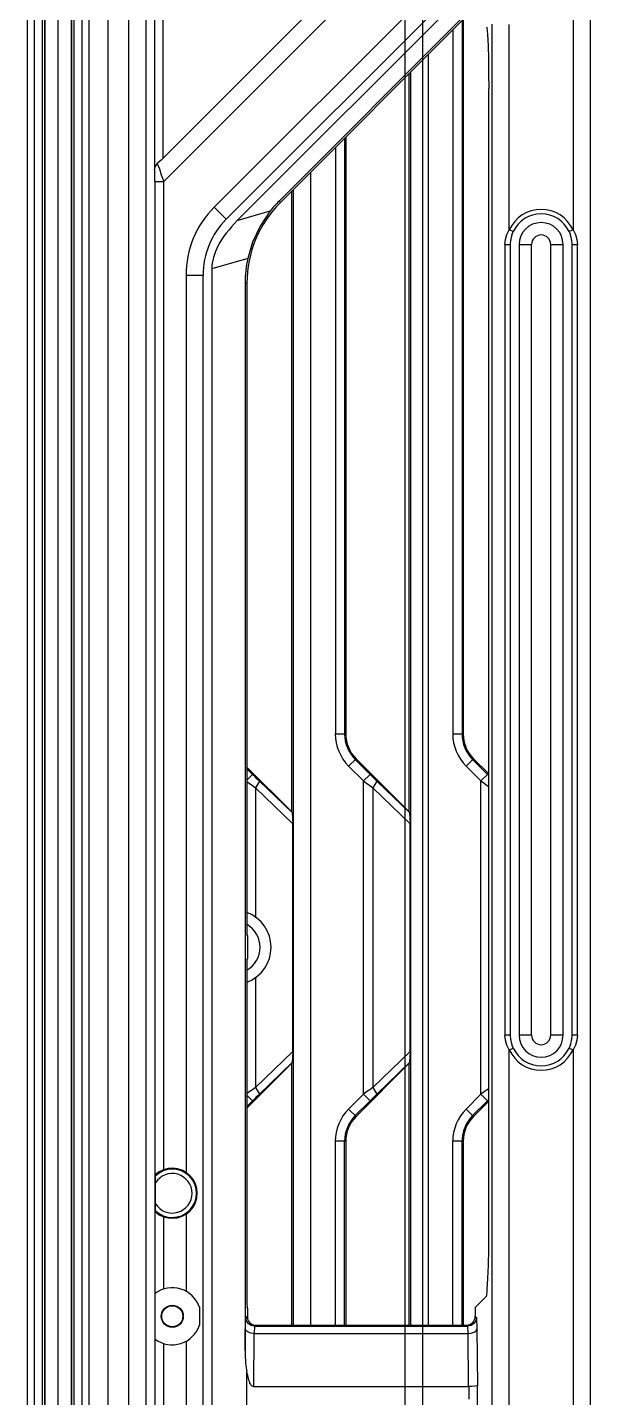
# Model space of a CAD drawing. Header units: millimetres. Extents: x -3132 to 28633, y 682 to 5849.
# Drawn here: x 23557.4 to 23621.5, y 2589.5 to 2745.4 of the extents above; entities that cross this region are included whole.
import ezdxf

# ---------------------------------------------------------------- set-up
doc = ezdxf.new("R2010")
doc.units = ezdxf.units.MM

# ---------------------------------------------------------------- blocks, each defined once
blk = doc.blocks.new('rtjg')
at = {"linetype": 'Continuous'}
for p, q in [((18239.39, 1763.81), (18239.39, 2763.81)), ((18739.39, 1763.81), (18739.39, 2763.81)), ((18240.91, 2500.5), (18240.91, 2027.12)), ((18241.2, 2027.12), (18241.2, 2500.5)), ((18242.08, 2500.91), (18242.08, 2026.71)), ((18736.69, 2026.71), (18736.69, 2500.91)), ((18737.58, 2500.5), (18737.58, 2027.12)), ((18737.87, 2027.12), (18737.87, 2500.5)), ((18245.08, 2030.64), (18245.08, 2496.98)), ((18247.41, 2495.64), (18247.41, 2031.98)), ((18249.41, 2033.21), (18249.41, 2494.41)), ((18250.36, 2492.79), (18250.36, 2407.14)), ((18251.35, 2408.65), (18251.35, 2493.33)), ((18251.35, 2408.65), (18285.5, 2442.8)), ((18286.15, 2440.71), (18251.41, 2405.97)), ((18257.16, 2403.05), (18286.15, 2432.05)), ((18298.02, 2431.12), (18298.02, 2400.49)), ((18300.02, 2096.5), (18300.02, 2431.12)), ((18286.21, 2429.36), (18258.52, 2401.68)), ((18259.79, 2401.53), (18285.7, 2427.44)), ((18285.64, 2424.86), (18264.54, 2403.76)), ((18286.09, 2425.01), (18264.7, 2403.61)), ((18285.38, 2424.29), (18285.38, 2343.11)), ((18285.51, 2424.43), (18285.51, 2343.11)), ((18288.76, 2423.89), (18288.76, 2103.73)), ((18284.33, 2423.24), (18284.33, 2343.11)), ((18290.76, 2400.49), (18290.76, 2423.86)), ((18281.51, 2420.42), (18281.51, 2275.81)), ((18279.37, 2334.22), (18279.37, 2418.28)), ((18279.52, 2418.43), (18279.52, 2275.81)), ((18288.43, 2286.08), (18288.43, 2416.54)), ((18270.96, 2409.87), (18270.96, 2343.11)), ((18272.01, 2410.92), (18272.01, 2343.11)), ((18272.14, 2411.06), (18272.14, 2343.11)), ((18250.36, 2407.27), (18250.36, 2407.14)), ((18250.36, 2407.27), (18250.36, 2407.14)), ((18250.67, 2408.04), (18250.47, 2407.78)), ((18251.14, 2406.76), (18251.41, 2405.97)), ((18268.14, 2407.05), (18268.14, 2275.81)), ((18250.41, 2405.97), (18250.41, 2121.65)), ((18250.41, 2405.97), (18251.41, 2405.97)), ((18251.41, 2293.48), (18251.41, 2405.97)), ((18264.7, 2403.61), (18264.54, 2403.76)), ((18266, 2334.22), (18266, 2404.91)), ((18266.15, 2405.06), (18266.15, 2275.81)), ((18258.52, 2401.68), (18257.16, 2403.05)), ((18259.79, 2401.53), (18263.53, 2402.63)), ((18290.49, 2399.95), (18290.76, 2400.49)), ((18291.21, 2400.28), (18290.76, 2400.49)), ((18298.02, 2400.49), (18297.57, 2400.28)), ((18298.02, 2400.49), (18298.29, 2399.95)), ((18290.27, 2398.81), (18290.32, 2399.38)), ((18290.32, 2399.38), (18290.49, 2399.95)), ((18290.89, 2398.81), (18290.93, 2399.33)), ((18291.06, 2399.88), (18291.21, 2400.28)), ((18297.57, 2400.28), (18297.72, 2399.87)), ((18297.85, 2399.33), (18297.89, 2398.81)), ((18298.29, 2399.95), (18298.46, 2399.38)), ((18298.46, 2399.38), (18298.51, 2398.81)), ((18290.27, 2398.81), (18290.27, 2308.81)), ((18290.27, 2398.81), (18290.89, 2398.81)), ((18290.89, 2308.81), (18290.89, 2398.81)), ((18291.89, 2398.81), (18291.89, 2308.81)), ((18291.89, 2398.81), (18293.3, 2398.81)), ((18293.3, 2308.81), (18293.3, 2398.81)), ((18295.47, 2398.81), (18295.47, 2308.81)), ((18295.47, 2398.81), (18296.89, 2398.81)), ((18296.89, 2308.81), (18296.89, 2398.81)), ((18297.89, 2398.81), (18297.89, 2308.81)), ((18297.89, 2398.81), (18298.51, 2398.81)), ((18298.51, 2308.81), (18298.51, 2398.81)), ((18260.99, 2397.24), (18256.89, 2396.04)), ((18256.89, 2396.04), (18256.89, 2131.58)), ((18253.95, 2395.32), (18253.95, 2293.19)), ((18253.95, 2395.32), (18255.89, 2395.32)), ((18255.89, 2132.3), (18255.89, 2395.32)), ((18260.68, 2394.42), (18260.68, 2272.9)), ((18260.68, 2394.42), (18260.89, 2394.42)), ((18260.89, 2394.42), (18260.89, 2320.22)), ((18270.96, 2343.11), (18272.14, 2343.11)), ((18284.33, 2343.11), (18285.51, 2343.11)), ((18273.31, 2340.28), (18272.47, 2339.44)), ((18273.22, 2340.18), (18274.91, 2338.5)), ((18279.37, 2334.22), (18273.31, 2340.28)), ((18286.68, 2340.28), (18285.84, 2339.44)), ((18286.59, 2340.18), (18288.28, 2338.5)), ((18288.43, 2338.54), (18286.68, 2340.28)), ((18266, 2334.22), (18260.89, 2339.33)), ((18260.89, 2339.14), (18261.54, 2338.5)), ((18260.89, 2337.85), (18261.54, 2338.5)), ((18272.47, 2339.44), (18274.16, 2337.75)), ((18274.16, 2337.75), (18274.91, 2338.5)), ((18285.84, 2339.44), (18287.53, 2337.75)), ((18287.53, 2337.75), (18288.28, 2338.5)), ((18288.43, 2338.35), (18288.28, 2338.5)), ((18262.32, 2337.72), (18261.86, 2336.98)), ((18261.86, 2336.98), (18261.86, 2322.27)), ((18261.86, 2336.98), (18266.1, 2332.88)), ((18266.03, 2334.14), (18262.32, 2337.72)), ((18274.16, 2302.08), (18274.16, 2337.75)), ((18275.69, 2337.72), (18275.23, 2336.98)), ((18275.23, 2336.98), (18275.23, 2302.85)), ((18275.23, 2336.98), (18279.47, 2332.88)), ((18279.4, 2334.14), (18275.69, 2337.72)), ((18287.53, 2302.08), (18287.53, 2337.75)), ((18266.03, 2334.14), (18266, 2334.22)), ((18266.03, 2334.14), (18266.1, 2332.88)), ((18279.4, 2334.14), (18279.37, 2334.22)), ((18279.4, 2334.14), (18279.47, 2332.88)), ((18266.1, 2306.95), (18266.1, 2332.88)), ((18279.47, 2306.95), (18279.47, 2332.88)), ((18260.89, 2320.22), (18260.96, 2320.11)), ((18260.96, 2320.11), (18260.96, 2317.51)), ((18260.89, 2317.4), (18260.96, 2317.51)), ((18260.89, 2317.4), (18260.89, 2278.83)), ((18261.86, 2315.35), (18261.86, 2302.85)), ((18290.32, 2308.24), (18290.27, 2308.81)), ((18290.89, 2308.81), (18290.27, 2308.81)), ((18290.93, 2308.29), (18290.89, 2308.81)), ((18293.3, 2308.81), (18291.89, 2308.81)), ((18296.89, 2308.81), (18295.47, 2308.81)), ((18297.89, 2308.81), (18297.85, 2308.29)), ((18298.51, 2308.81), (18297.89, 2308.81)), ((18298.51, 2308.81), (18298.46, 2308.23)), ((18266.1, 2306.95), (18261.86, 2302.85)), ((18266.1, 2306.95), (18266.03, 2305.69)), ((18279.47, 2306.95), (18275.23, 2302.85)), ((18279.47, 2306.95), (18279.4, 2305.69)), ((18290.49, 2307.67), (18290.32, 2308.24)), ((18290.76, 2307.13), (18290.49, 2307.67)), ((18290.76, 2307.13), (18291.21, 2307.34)), ((18290.76, 2220.49), (18290.76, 2307.13)), ((18291.21, 2307.34), (18291.05, 2307.75)), ((18297.72, 2307.74), (18297.57, 2307.34)), ((18297.57, 2307.34), (18298.02, 2307.13)), ((18298.29, 2307.67), (18298.02, 2307.13)), ((18298.02, 2307.13), (18298.02, 2220.49)), ((18298.46, 2308.23), (18298.29, 2307.67)), ((18260.89, 2300.5), (18266, 2305.61)), ((18262.32, 2302.11), (18266.03, 2305.69)), ((18266.03, 2305.69), (18266, 2305.61)), ((18266, 2275.81), (18266, 2305.61)), ((18273.31, 2299.55), (18279.37, 2305.61)), ((18275.69, 2302.11), (18279.4, 2305.69)), ((18279.4, 2305.69), (18279.37, 2305.61)), ((18279.37, 2275.81), (18279.37, 2305.61)), ((18261.86, 2302.85), (18262.32, 2302.11)), ((18275.23, 2302.85), (18275.69, 2302.11)), ((18261.54, 2301.34), (18260.89, 2301.99)), ((18260.89, 2300.69), (18261.54, 2301.34)), ((18274.16, 2302.08), (18272.47, 2300.39)), ((18273.22, 2299.65), (18274.91, 2301.34)), ((18274.91, 2301.34), (18274.16, 2302.08)), ((18287.53, 2302.08), (18285.84, 2300.39)), ((18286.59, 2299.65), (18288.28, 2301.34)), ((18286.68, 2299.55), (18288.43, 2301.29)), ((18288.28, 2301.34), (18287.53, 2302.08)), ((18288.28, 2301.34), (18288.43, 2301.48)), ((18272.47, 2300.39), (18273.31, 2299.55)), ((18285.84, 2300.39), (18286.68, 2299.55)), ((18270.96, 2275.81), (18270.96, 2296.73)), ((18272.14, 2296.73), (18270.96, 2296.73)), ((18272.01, 2275.81), (18272.01, 2296.73)), ((18272.14, 2296.73), (18272.14, 2275.81)), ((18284.33, 2275.81), (18284.33, 2296.73)), ((18285.51, 2296.73), (18284.33, 2296.73)), ((18285.38, 2275.81), (18285.38, 2296.73)), ((18285.51, 2296.73), (18285.51, 2275.81)), ((18250.45, 2292.9), (18250.45, 2288.72)), ((18253.95, 2288.43), (18253.95, 2279.66)), ((18251.41, 2279.91), (18251.41, 2288.13)), ((18250.45, 2274.2), (18250.45, 2279.42)), ((18288.18, 2279.1), (18286.89, 2277.81)), ((18255.47, 2277.84), (18255.47, 2275.78)), ((18260.96, 2277.74), (18260.92, 2277.84)), ((18260.96, 2277.74), (18260.96, 2276.46)), ((18286.89, 2277.81), (18286.89, 2276.8)), ((18260.75, 2276.67), (18260.89, 2276.8)), ((18261.88, 2275.81), (18261.76, 2275.68)), ((18261.88, 2275.81), (18285.89, 2275.81)), ((18286.02, 2275.68), (18285.89, 2275.81)), ((18286.89, 2276.8), (18287.03, 2276.67)), ((18287.03, 2276.67), (18287.08, 2275.38)), ((18260.68, 2272.9), (18260.69, 2275.38)), ((18261.69, 2274.83), (18261.64, 2268.81)), ((18261.74, 2275.68), (18261.7, 2274.83)), ((18261.7, 2274.83), (18286.08, 2274.83)), ((18261.76, 2275.68), (18286.02, 2275.68)), ((18286.08, 2274.83), (18286.04, 2275.68)), ((18286.13, 2268.81), (18286.09, 2274.83)), ((18287.08, 2275.38), (18287.13, 2268.91)), ((18251.41, 2253.91), (18251.41, 2273.71)), ((18253.95, 2273.96), (18253.95, 2253.66)), ((18260.89, 2266.71), (18260.89, 2270.52)), ((18261.64, 2268.81), (18286.13, 2268.81)), ((18286.14, 2268.81), (18286.14, 2267.39)), ((18287.13, 2266.42), (18287.13, 2268.91))]:
    blk.add_line(p, q, dxfattribs=at)
for points in [[(18288.18, 2423.59), (18288.21, 2423.47), (18288.24, 2423.18), (18288.27, 2422.72)], [(18288.27, 2422.72), (18288.34, 2421.44), (18288.38, 2419.98), (18288.41, 2418.3), (18288.43, 2416.54)], [(18251.35, 2408.65), (18251.11, 2408.42), (18250.88, 2408.21), (18250.67, 2408.04)], [(18250.47, 2407.78), (18250.38, 2407.5), (18250.36, 2407.27)], [(18250.41, 2405.97), (18250.4, 2406.5), (18250.4, 2406.94), (18250.39, 2407.24), (18250.37, 2407.35)], [(18250.67, 2408.04), (18250.76, 2407.84), (18250.92, 2407.41), (18251.14, 2406.76)], [(18263.53, 2402.63), (18262.38, 2400.89), (18261.53, 2399.08), (18260.99, 2397.24)], [(18262.32, 2337.72), (18262.07, 2337.97), (18261.81, 2338.23), (18261.54, 2338.5)], [(18275.69, 2337.72), (18275.44, 2337.97), (18275.18, 2338.23), (18274.91, 2338.5)], [(18260.89, 2337.68), (18261.15, 2337.49), (18261.51, 2337.23), (18261.86, 2336.98)], [(18274.16, 2337.75), (18274.52, 2337.49), (18274.88, 2337.23), (18275.23, 2336.98)], [(18287.53, 2337.75), (18287.89, 2337.49), (18288.25, 2337.23), (18288.43, 2337.1)], [(18261.86, 2302.85), (18261.51, 2302.6), (18261.15, 2302.35), (18260.89, 2302.15)], [(18275.23, 2302.85), (18274.88, 2302.6), (18274.52, 2302.35), (18274.16, 2302.08)], [(18288.43, 2302.73), (18288.25, 2302.6), (18287.89, 2302.35), (18287.53, 2302.08)], [(18261.54, 2301.34), (18261.81, 2301.6), (18262.07, 2301.86), (18262.32, 2302.11)], [(18274.91, 2301.34), (18275.18, 2301.6), (18275.44, 2301.86), (18275.69, 2302.11)], [(18288.26, 2279.85), (18288.33, 2281.1), (18288.38, 2282.62), (18288.42, 2284.36), (18288.43, 2286.08)], [(18261.74, 2275.68), (18261.38, 2275.75), (18261.06, 2275.96), (18260.83, 2276.28), (18260.75, 2276.67)], [(18287.03, 2276.67), (18286.95, 2276.29), (18286.73, 2275.97), (18286.41, 2275.76), (18286.04, 2275.68)], [(18261.69, 2274.83), (18261.32, 2274.88), (18261.01, 2274.99), (18260.79, 2275.17), (18260.69, 2275.38)], [(18286.08, 2274.83), (18286.43, 2274.87), (18286.76, 2274.99), (18286.99, 2275.17), (18287.08, 2275.38)], [(18261.64, 2268.81), (18261.56, 2268.82), (18261.48, 2268.87), (18261.41, 2268.94), (18261.35, 2269.02), (18261.29, 2269.13), (18261.23, 2269.25), (18261.17, 2269.38), (18261.12, 2269.53), (18261.07, 2269.69), (18261.02, 2269.87), (18260.98, 2270.07), (18260.93, 2270.28), (18260.89, 2270.52)], [(18287.13, 2268.91), (18287.04, 2268.88), (18286.83, 2268.84), (18286.51, 2268.82), (18286.14, 2268.81)]]:
    blk.add_lwpolyline(points, dxfattribs=at)
for radius in [1.25, 1.2]:
    blk.add_circle((18252.39, 2276.81), radius, dxfattribs=at)
for centre, radius, start, end in [((18273.89, 2394.42), 13, 135, 180), ((18264.89, 2395.32), 10.94, 135, 180), ((18294.39, 2398.81), 4, 24.7657, 155.2343), ((18294.39, 2398.81), 3.5, 24.7657, 155.2343), ((18264.89, 2395.32), 9, 135, 180), ((18294.39, 2398.81), 2.5, 0, 180), ((18294.39, 2398.81), 3.5, 162.1825, 171.465), ((18294.39, 2398.81), 1.09, 0, 180), ((18294.39, 2398.81), 3.5, 8.5024, 17.695), ((18276.14, 2343.11), 5.19, 180, 225), ((18276.14, 2343.11), 4.13, 180, 225), ((18276.14, 2343.11), 4, 180, 225), ((18289.51, 2343.11), 5.19, 180, 225), ((18289.51, 2343.11), 4.13, 180, 225), ((18289.51, 2343.11), 4, 180, 225), ((18259.39, 2318.81), 4.25, 290.811, 69.189), ((18259.39, 2318.81), 3, 299.714, 59.8218), ((18294.39, 2308.81), 2.5, 180, 0), ((18294.39, 2308.81), 1.09, 180, 0), ((18294.39, 2308.81), 4, 204.7657, 335.2343), ((18294.39, 2308.81), 3.5, 188.5024, 197.695), ((18294.39, 2308.81), 3.5, 204.7657, 335.2343), ((18294.39, 2308.81), 3.5, 342.1825, 351.465), ((18276.14, 2296.73), 5.19, 135, 180), ((18276.14, 2296.73), 4.13, 135, 180), ((18276.14, 2296.73), 4, 135, 180), ((18289.51, 2296.73), 5.19, 135, 180), ((18289.51, 2296.73), 4.13, 135, 180), ((18289.51, 2296.73), 4, 135, 180), ((18252.39, 2290.81), 2.85, 227.2148, 132.7852), ((18252.39, 2290.81), 2.75, 225.0376, 134.9624), ((18252.39, 2290.81), 2.25, 211.7634, 148.2366), ((18252.39, 2276.81), 3.25, 18.4262, 126.5591), ((18252.39, 2276.81), 3.25, 233.4409, 341.5738)]:
    blk.add_arc(centre, radius, start, end, dxfattribs=at)
for centre, major_axis, ratio, start_param, end_param in [((18273.57, 2394.73), (9.03, -9.03), 0.99939, 3.141593, 3.260904), ((18277.01, 2400.76), (19.96, 5.85), 0.432615, 2.472361, 3.015554), ((18273.66, 2394.42), (12.99, 0), 0.999848, 2.922478, 3.141593), ((18260.92, 2278.83), (0, 0.996), 0.034921, -4.712389, -3.228859), ((18288.18, 2287.59), (0.01, 8.49), 0.024678, -3.11689, -2.718464), ((18261.89, 2276.81), (-0.705, -0.705), 0.998783, 5.498396, 7.067974), ((18285.89, 2276.81), (-0.705, 0.705), 0.998783, 2.356803, 3.926382), ((18261.69, 2275.43), (0.49, 5.38), 0.165033, -4.208188, -3.547648)]:
    blk.add_ellipse(centre, major_axis=major_axis, ratio=ratio, start_param=start_param, end_param=end_param, dxfattribs=at)
blk = doc.blocks.new('*U107')
blk.add_blockref('rtjg', (-18489.39, -2267.31))
blk = doc.blocks.new('*U108')
at = {"color": 0, "linetype": 'ByBlock', "lineweight": -2, "transparency": 16777216}
for p in [(0, 0), (500, 0)]:
    blk.add_blockref('*U107', p, dxfattribs=at)
blk = doc.blocks.new('hfnv')
at = {"color": 114, "linetype": 'Continuous', "true_color": 0x139b48}
for p, q in [((20292.48, 7504.59), (20292.48, 6507.59)), ((20294.48, 7504.59), (20294.48, 6507.59)), ((20330.48, 6507.59), (20330.48, 7504.59)), ((20332.48, 7504.59), (20332.48, 6507.59)), ((20789.48, 7504.59), (20789.48, 6507.59)), ((20787.48, 6610.7), (20787.48, 7401.47))]:
    blk.add_line(p, q, dxfattribs=at)
blk = doc.blocks.new('*U116')
blk.add_blockref('hfnv', (-20547.98, -7013.09))
blk = doc.blocks.new('*U117')
at = {"color": 0, "linetype": 'ByBlock', "lineweight": -2, "transparency": 16777216}
for p in [(0, 0), (500, 0)]:
    blk.add_blockref('*U116', p, dxfattribs=at)

msp = doc.modelspace()

# ---------------------------------------------------------------- block references
for name, p in [('*U117', (23317.901, 2592.128)), ('*U108', (23310.901, 2589.228))]:
    msp.add_blockref(name, p)

doc.saveas('drawing.dxf')
